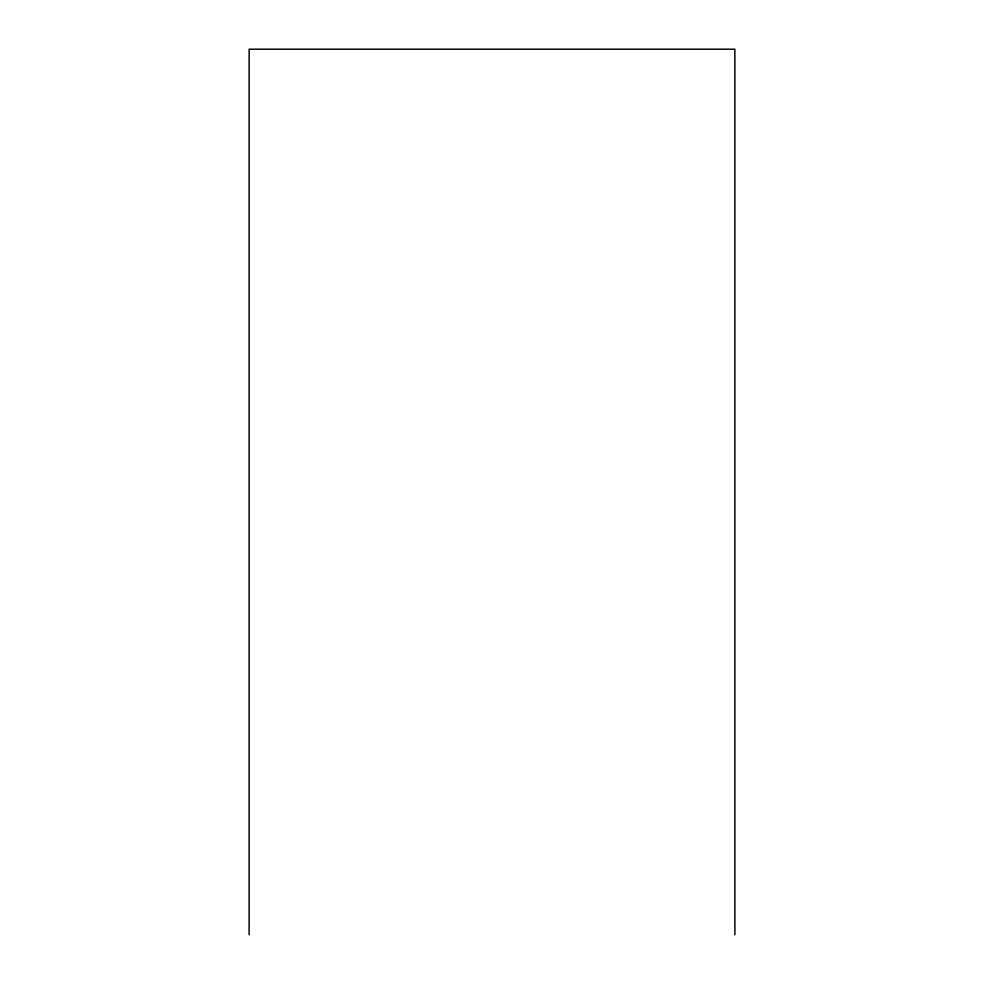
<?xml version="1.0" encoding="UTF-8"?>
<svg xmlns="http://www.w3.org/2000/svg" width="984" height="984" viewBox="0 0 984 984"><rect width="100%" height="100%" fill="white"/><g stroke="black" fill="none" stroke-linecap="round" stroke-linejoin="round"><path stroke-width="1.48" d="M734.876 934.8L734.876 49.2L249.124 49.2L249.124 934.8"/></g></svg>
